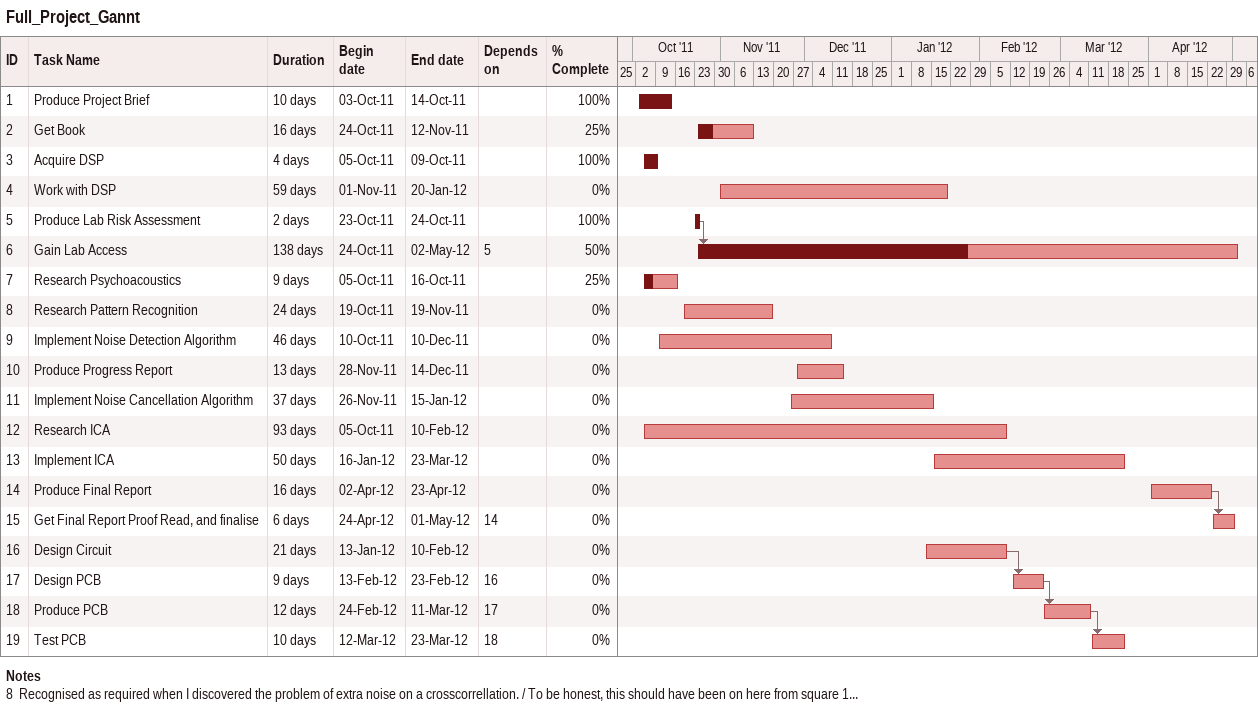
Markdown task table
Full_Project_Gannt

| ID | Task | Duration | Start | Finish | Predecessors | % complete |
|---|---|---|---|---|---|---|
| 1 | Produce Project Brief | 10d | 2011-10-03 | 2011-10-14 |  | 100 |
| 2 | Get Book | 16d | 2011-10-24 | 2011-11-12 |  | 25 |
| 3 | Acquire DSP | 4d | 2011-10-05 | 2011-10-09 |  | 100 |
| 4 | Work with DSP | 59d | 2011-11-01 | 2012-01-20 |  | 0 |
| 5 | Produce Lab Risk Assessment | 2d | 2011-10-23 | 2011-10-24 |  | 100 |
| 6 | Gain Lab Access | 138d | 2011-10-24 | 2012-05-02 | 5 | 50 |
| 7 | Research Psychoacoustics | 9d | 2011-10-05 | 2011-10-16 |  | 25 |
| 8 | Research Pattern Recognition | 24d | 2011-10-19 | 2011-11-19 |  | 0 |
| 9 | Implement Noise Detection Algorithm | 46d | 2011-10-10 | 2011-12-10 |  | 0 |
| 10 | Produce Progress Report | 13d | 2011-11-28 | 2011-12-14 |  | 0 |
| 11 | Implement Noise Cancellation Algorithm | 37d | 2011-11-26 | 2012-01-15 |  | 0 |
| 12 | Research ICA | 93d | 2011-10-05 | 2012-02-10 |  | 0 |
| 13 | Implement ICA | 50d | 2012-01-16 | 2012-03-23 |  | 0 |
| 14 | Produce Final Report | 16d | 2012-04-02 | 2012-04-23 |  | 0 |
| 15 | Get Final Report Proof Read, and finalise | 6d | 2012-04-24 | 2012-05-01 | 14 | 0 |
| 16 | Design Circuit | 21d | 2012-01-13 | 2012-02-10 |  | 0 |
| 17 | Design PCB | 9d | 2012-02-13 | 2012-02-23 | 16 | 0 |
| 18 | Produce PCB | 12d | 2012-02-24 | 2012-03-11 | 17 | 0 |
| 19 | Test PCB | 10d | 2012-03-12 | 2012-03-23 | 18 | 0 |

Notes
- 8: Recognised as required when I discovered the problem of extra noise on a crosscorrellation. / To be honest, this should have been on here from square 1...
